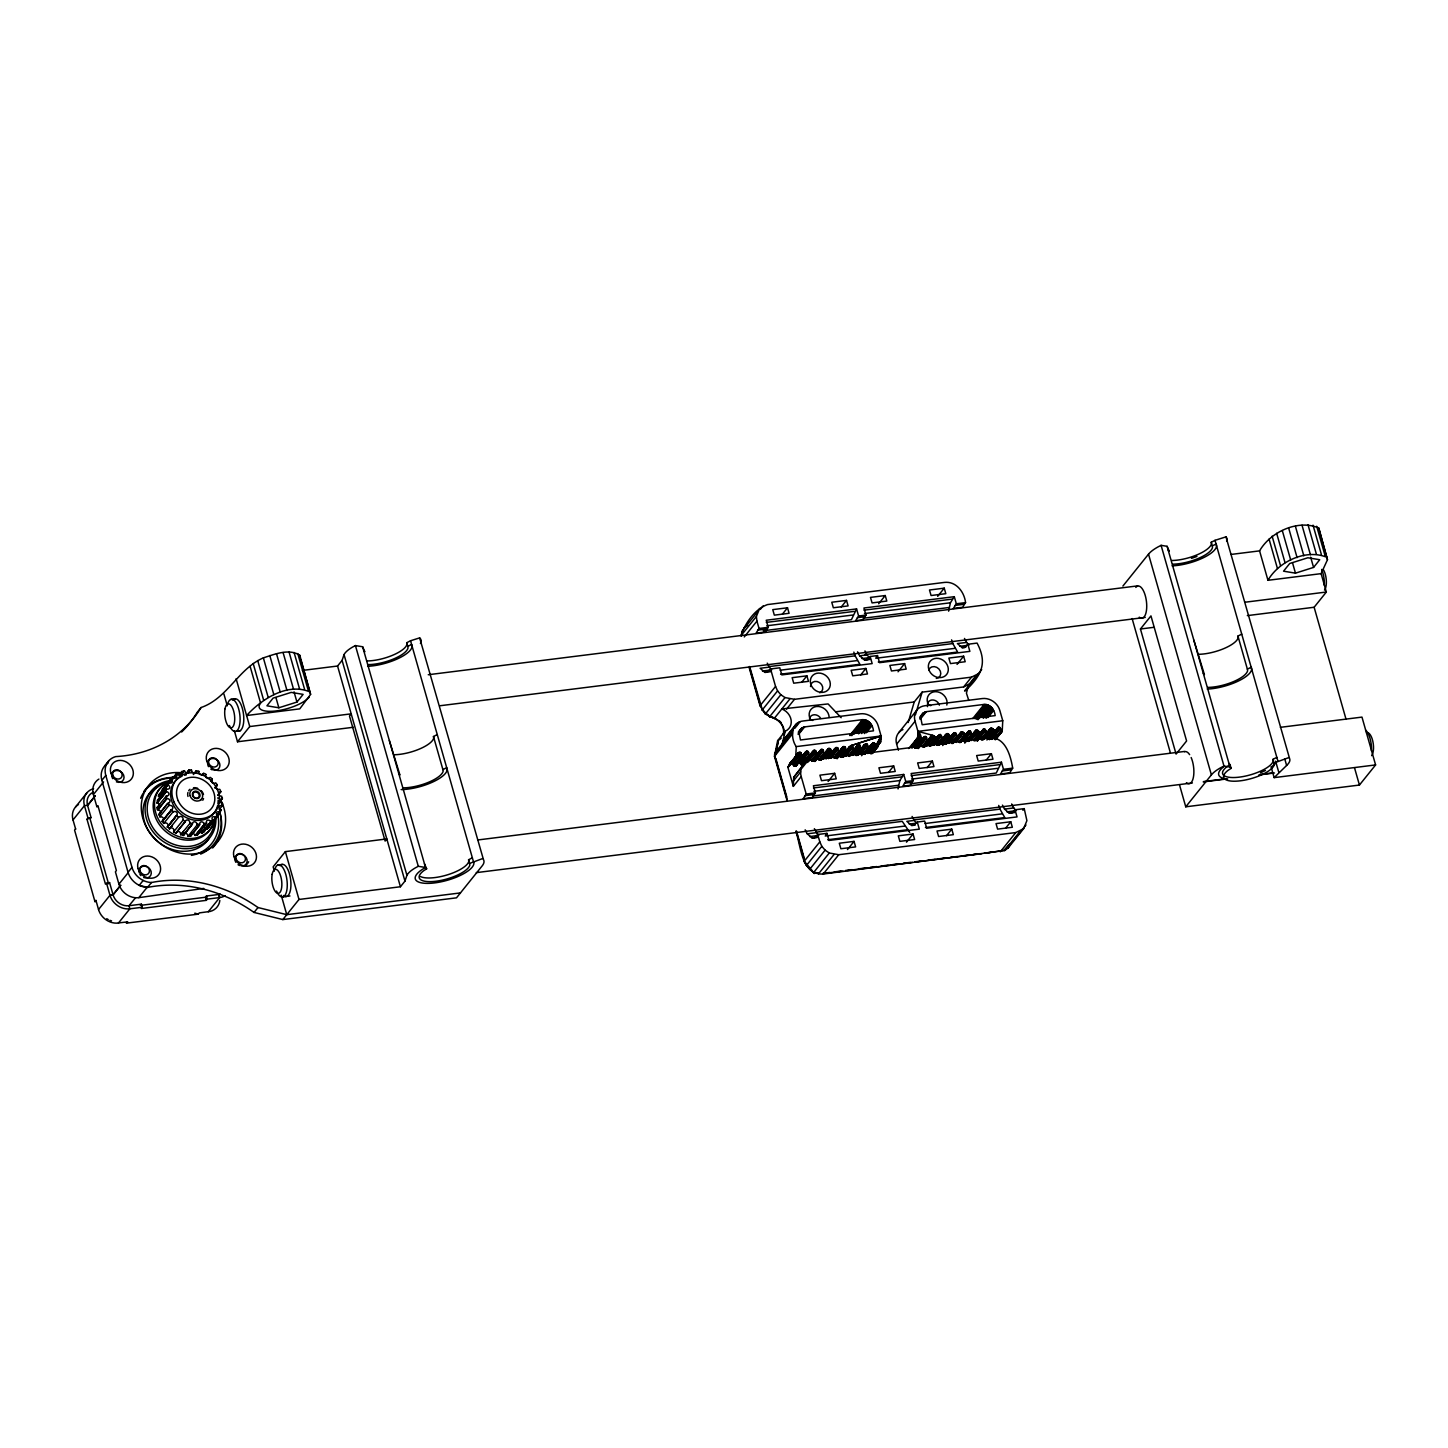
<?xml version="1.0" encoding="UTF-8"?>
<svg xmlns="http://www.w3.org/2000/svg" width="1448" height="1448" viewBox="0 0 1448 1448"><rect width="100%" height="100%" fill="white"/><g stroke="black" fill="none" stroke-linecap="round" stroke-linejoin="round"><path stroke-width="1.5" d="M171.317 779.006L167.787 784.834A4.054 3.475 38.8 0 1 169 785.721A2.244 1.919 38.8 0 1 168.077 789.124A4.054 3.475 38.8 0 1 167.154 789.069L166.411 789.051A29.937 25.612 38.8 0 0 166.122 791.296L166.52 791.567A4.054 3.475 38.8 0 1 167.697 792.074A2.244 1.919 38.8 0 1 167.769 795.73A4.054 3.475 38.8 0 1 166.9 795.911L165.959 799.386L158.103 810.066A4.054 3.475 38.8 0 1 159.027 810.246A2.244 1.919 38.8 0 1 160.674 813.124M219.209 809.631L222.322 805.776A29.937 25.612 38.8 0 0 222.594 803.531L222.214 803.26A4.054 3.475 38.8 0 1 221.019 802.771A2.244 1.919 38.8 0 1 220.965 799.097A4.054 3.475 38.8 0 1 221.834 798.934L221.743 796.237A4.054 3.475 38.8 0 1 220.512 796.038A2.244 1.919 38.8 0 1 219.463 792.382A4.054 3.475 38.8 0 1 220.223 791.984L220.82 791.622A29.937 25.612 38.8 0 0 219.861 789.377L219.408 789.305A4.054 3.475 38.8 0 1 218.214 789.413A2.244 1.919 38.8 0 1 216.241 785.993A4.054 3.475 38.8 0 1 216.838 785.395L217.291 784.888A29.937 25.612 38.8 0 0 215.788 782.879L215.354 782.916A4.054 3.475 38.8 0 1 214.286 783.332A2.244 1.919 38.8 0 1 211.535 780.381L212.204 779.024A29.937 25.612 38.8 0 0 210.286 777.359L209.888 777.522A4.054 3.475 38.8 0 1 209.001 778.21A2.244 1.919 38.8 0 1 205.67 775.947A4.054 3.475 38.8 0 1 205.815 775.096L205.906 774.39A29.937 25.612 38.8 0 0 203.679 773.214L203.353 773.485A4.054 3.475 38.8 0 1 202.72 774.39L201.996 775.151L203.353 773.485L202.666 774.336A2.244 1.919 38.8 0 1 199.01 772.961A4.054 3.475 38.8 0 1 198.937 772.074L198.828 771.35A29.937 25.612 38.8 0 0 196.439 770.734L193.344 774.571M796.255 746.607L795.712 757.25L798.337 752.815L801.034 752.67C801.631 759.44 805.341 754.77 806.391 751.295L808.274 751.566C809.161 758.698 812.563 753.612 814.029 750.245L815.785 750.824C816.382 757.576 820.093 752.924 821.143 749.449L823.025 749.72C823.912 756.851 827.315 751.784 828.781 748.399L830.537 748.978C831.134 755.729 834.844 751.078 835.894 747.602L837.777 747.874C838.664 755.005 842.066 749.919 843.532 746.553L845.27 747.114C845.885 753.883 849.596 749.231 850.646 745.756L881.072 735.982L878.194 725.864A15.186 12.996 38.8 0 0 860.438 713.81L803.079 720.995C790.735 722.19 790.337 738.462 796.255 746.607L881.072 735.982L880.764 741.829L876.891 746.679M995.645 739.566L1002.215 731.385L1002.758 720.742L999.88 710.624A15.005 12.833 38.8 0 0 982.305 698.551L924.783 705.755A15.005 12.833 38.8 0 0 915.064 721.249L917.942 731.367L917.652 737.231L910.937 747.077M222.322 805.776L221.58 805.776A4.054 3.475 38.8 0 0 220.657 805.721A2.244 1.919 38.8 0 0 219.716 809.124A4.054 3.475 38.8 0 0 220.784 809.885L219.463 812.057A4.054 3.475 38.8 0 0 218.558 811.767A2.244 1.919 38.8 0 0 216.693 814.681A4.054 3.475 38.8 0 0 217.562 815.658L215.643 817.324A4.054 3.475 38.8 0 0 214.811 816.835A2.244 1.919 38.8 0 0 212.15 819.061A4.054 3.475 38.8 0 0 212.747 820.183L210.376 821.251A4.054 3.475 38.8 0 0 209.67 820.582A2.244 1.919 38.8 0 0 206.394 821.975A4.054 3.475 38.8 0 0 206.684 823.152L204.023 823.55A4.054 3.475 38.8 0 0 203.48 822.754A2.244 1.919 38.8 0 0 199.806 823.206A4.054 3.475 38.8 0 0 199.788 824.383L197 824.075A4.054 3.475 38.8 0 0 196.675 823.188A2.244 1.919 38.8 0 0 192.856 822.681A4.054 3.475 38.8 0 0 192.512 823.767L189.797 822.772A4.054 3.475 38.8 0 0 189.706 821.867A2.244 1.919 38.8 0 0 186.014 820.437A4.054 3.475 38.8 0 0 185.38 821.36L184.385 822.482M159.696 805.921A2.244 1.919 38.8 0 0 158.502 803.531A4.054 3.475 38.8 0 0 157.615 803.115L157.271 800.472L166.411 789.051M787.26 801.287L774.463 756.381L777.63 740.688L785.25 731.204A13.159 11.258 38.8 0 0 791.133 720.109A13.159 11.258 38.8 0 0 781.848 708.977L828.093 703.927L841.179 717.719M787.133 799.423L774.97 756.707L778.318 741.213L775.838 751.44M774.97 756.707L775.35 753.485M796.436 763.874L794.843 766.191L790.59 763.295L787.839 767.06L793.341 786.373L801.215 776.562C798.862 769.159 803.948 760.797 811.785 760.001L988.785 737.828C1005.365 736.254 1010.559 755.512 1012.695 768.164L1009.709 772.816L1000.496 773.974L1003.482 769.322L1012.695 768.164M898.05 788.943L899.841 780.562L903.733 774.445L905.76 781.558L902.774 786.21L910.14 785.287L913.145 780.635L911.118 773.522L1001.455 762.209L1003.482 769.322M948.621 611.165L950.413 602.784L954.304 596.685L956.332 603.78L953.345 608.45L962.558 607.291L965.545 602.621C964.368 592.015 956.151 581.119 944.512 582.404L767.512 604.576C754.716 609.101 745.123 623.364 740.869 635.817L756.381 616.504L759.639 608.468M166.339 795.984L156.999 807.55A29.937 25.612 38.8 0 0 157.343 809.885L166.991 798.59A4.054 3.475 38.8 0 1 168.221 798.789A2.244 1.919 38.8 0 1 169.271 802.464A4.054 3.475 38.8 0 1 168.511 802.862L169.145 805.541A4.054 3.475 38.8 0 1 170.52 805.414A2.244 1.919 38.8 0 1 172.475 808.853A4.054 3.475 38.8 0 1 171.878 809.432L162.23 821.396A29.937 25.612 38.8 0 0 163.733 823.423L164.42 823.242A4.054 3.475 38.8 0 1 165.235 822.953A2.244 1.919 38.8 0 1 167.986 825.903A4.054 3.475 38.8 0 1 167.425 826.862L169.832 828.564A4.054 3.475 38.8 0 1 170.52 828.075A2.244 1.919 38.8 0 1 173.869 830.356A4.054 3.475 38.8 0 1 173.706 831.206L173.615 831.894A29.937 25.612 38.8 0 0 175.86 833.071L176.873 831.948M194.213 773.449L196.204 771.078A4.054 3.475 38.8 0 1 195.878 772.146A2.244 1.919 38.8 0 1 192.059 771.657A4.054 3.475 38.8 0 1 191.733 770.77L191.444 770.064A29.937 25.612 38.8 0 0 189.055 770.046L188.946 770.463A4.054 3.475 38.8 0 1 188.928 771.639A2.244 1.919 38.8 0 1 185.235 772.092A4.054 3.475 38.8 0 1 184.71 771.295L182.05 771.675A4.054 3.475 38.8 0 1 182.339 772.87A2.244 1.919 38.8 0 1 179.063 774.264A4.054 3.475 38.8 0 1 178.357 773.594L175.86 774.228L167.28 785.269M793.341 786.373L793.685 777.377L803.911 763.892M965.128 690.967C980.984 675.963 988.061 663.655 977.074 643.093L967.861 644.251L964.477 647.528L962.142 647.672L957.4 643.564L966.612 642.423L968.965 645.174M795.785 831.224C801.07 845.759 801.034 875.099 823.242 874.031L1004.604 850.573L1008.134 847.967L1023.627 828.654L1026.904 820.636L1024.225 808.636L1015.012 809.794L1011.627 813.07L1009.31 813.215L1004.55 809.106L1002.432 805.124M166.502 795.929L166.194 796.092M222.232 798.916L222.431 797.975L219.191 802.898M782.228 743.765L785.25 731.204M878.791 743.91L881.072 735.982L850.646 745.756L843.406 755.241L851.623 745.539L852.528 746.028C853.415 753.159 856.818 748.073 858.284 744.706L860.021 745.268C860.637 752.037 864.347 747.367 865.397 743.91L867.28 744.182C868.166 751.313 871.551 746.227 873.035 742.86L874.773 743.421C876.601 753.286 881.615 739.15 881.072 735.982L875.823 746.788L870.32 753.25M176.131 832.89L176.294 832.564A4.054 3.475 38.8 0 1 176.801 831.894A2.244 1.919 38.8 0 1 180.511 833.324A4.054 3.475 38.8 0 1 180.566 834.519L183.353 834.935A4.054 3.475 38.8 0 1 183.643 834.139A2.244 1.919 38.8 0 1 187.48 834.645A4.054 3.475 38.8 0 1 187.787 835.532L188.077 836.22A29.937 25.612 38.8 0 0 190.466 836.238L190.557 835.532A4.054 3.475 38.8 0 1 190.611 834.663A2.244 1.919 38.8 0 1 194.285 834.211A4.054 3.475 38.8 0 1 194.937 835.297L197.507 834.7M954.304 596.685L863.949 607.997L865.976 615.092L862.99 619.762L855.623 620.685L858.61 616.015L856.582 608.92L851.406 619.726L763.259 630.767M1001.455 762.209L996.278 773.033L910.34 783.784M171.443 809.939L171.588 809.649C169.778 810.916 172.457 809.993 173.362 811.912A4.054 3.475 38.8 0 1 174.448 811.495A2.244 1.919 38.8 0 1 177.181 814.446A4.054 3.475 38.8 0 1 176.801 815.188L167.335 827.007M908.186 722.516L914.231 701.972L922.123 692.144L963.608 686.949L971.481 683.058M915.462 714.733L922.123 692.144M937.109 745.268L942.467 738.715L940.132 734.444L932.729 744.344M1002.215 731.385L994.848 739.53L1001.473 731.331L1000.025 727.548L998.143 727.276L990.414 738.589L995.916 731.747L991.029 728.072L988.495 732.688L981.509 739.765L986.721 733.177L985.274 729.394L983.391 729.122L975.21 740.652M877.651 746.842L881.072 735.982L873.379 750.39M924.584 745.068L932.041 735.457L924.584 746.878L933.779 736.036C934.34 742.39 939.734 738.643 933.019 735.439L932.041 735.457C930.557 738.842 927.173 743.928 926.268 736.797L923.553 737.322L916.674 747.82M951.861 743.421L957.219 736.869L955.77 733.086L953.055 733.629L946.268 744.019L951.662 737.285L947.752 733.593L943.318 737.466M943.245 737.828L945.834 734.335L938.847 744.96M971.065 740.634L978.45 731.439L979.065 733.846L980.459 734.118L978.034 730.498L978.45 731.439L968.839 741.34L978.034 730.498L980.893 733.901L975.518 740.507L981.165 733.593L976.278 729.919C974.812 733.303 971.409 738.389 970.522 731.24L967.807 731.783L960.766 742.353L966.413 735.439L961.526 731.765L954.811 741.593M788.128 735.475L782.572 742.263L793.088 729.177M803.893 756.073L805.034 753.159L798.88 760.815M833.396 752.381L834.537 749.467L828.274 757.594M862.899 748.688L864.04 745.774L857.886 753.431M818.645 754.227L819.803 751.313L812.889 759.476M848.148 750.535L849.306 747.62L841.722 757.376M811.242 755.15L812.437 752.182L804.31 761.919L813.088 750.969M825.994 753.304L827.188 750.336L823.116 755.204M840.745 751.458L841.94 748.489L837.867 753.358M871.225 753.684L876.474 747.132L881.072 735.982L877.216 747.041L872.275 753.431M1247.325 615.617L1314.132 607.255L1326.35 592.033L1321.119 573.643L1327.472 559.724L1318.748 527.995C1298.259 519.108 1270.566 531.724 1259.579 550.874L1231.035 554.439M175.154 817.251L174.393 818.301M175.86 816.364L167.298 827.188L176.511 815.64L178.846 817.324A4.054 3.475 38.8 0 1 179.733 816.618A2.244 1.919 38.8 0 1 183.063 818.898A4.054 3.475 38.8 0 1 182.9 819.749L185.054 821.613M210.738 781.106L211.48 780.146L210.775 781.033M968.205 686.334L966.431 693.158L968.784 700.434M195.534 771.838L196.258 770.915M184.729 833.487L183.208 835.46L184.656 833.65M185.362 832.781L186.14 831.731M192.457 823.93L183.208 835.46M834.537 749.467L829.251 757.376M813.016 759.404L819.803 751.313L813.269 760.834M844.003 755.53L849.306 747.62M300.279 657.356L299.808 655.292C289.039 648.179 274.541 654.315 263.355 657.863C238.124 668.831 227.608 698.352 201.037 707.547A133.18 113.921 38.8 0 1 115.713 756.598A18.878 16.145 38.8 0 0 105.795 775.404L101.849 780.327L128.039 872.293A18.878 16.145 38.8 0 0 145.506 887.244L147.624 887.407A133.18 113.921 38.8 0 1 254.052 912.439L282.831 919.571L456.5 897.832L482.148 865.904A33.232 10.987 -15.9 0 0 483.487 859.696L419.649 637.88L410.544 640.758L406.761 642.713L406.978 644.251A26.299 8.688 -15.9 0 1 367.213 660.94M310.288 692.09C287.862 682.117 261.636 699.004 246.594 715.529L299.736 708.868L310.614 694.388L299.808 655.292M363.683 650.442L364.824 651.763L362.634 646.767L355.43 645.573L352.461 647.147A29.376 9.702 -15.9 0 0 344.045 654.605L342.09 660.397L404.969 881.108L400.426 886.755L298.994 899.461L282.831 919.571M472.356 857.795L468.591 859.75L469.858 864.981A26.299 8.688 -15.9 0 1 435.993 881.235A26.299 8.688 -15.9 0 1 423.612 870.773L426.653 868.8L425.513 867.479L418.291 866.284L415.341 867.877A29.376 9.702 -15.9 0 0 406.924 875.316L404.969 881.108M768.255 627.328L759.042 628.486L756.055 633.156L765.268 631.998L768.255 627.328L766.227 620.233L856.582 608.92M815.423 792.889L806.192 794.029L803.206 798.681L812.419 797.522L815.423 792.889L813.396 785.757L903.733 774.445M159.805 797.178A4.054 3.475 38.8 0 0 159.027 796.581L158.429 796.056A29.937 25.612 38.8 0 1 159.316 794.047L173.072 777.504A4.054 3.475 38.8 0 0 173.923 778.01A2.244 1.919 38.8 0 0 176.584 775.766A4.054 3.475 38.8 0 0 175.986 774.662L175.86 774.228M176.584 774.952L177.923 773.141L173.217 778.807M171.479 809.776L162.23 821.396M215.028 787.839L217.254 785.051L215.137 787.694M183.679 771.639L184.258 770.662L182.973 772.508M221.797 804.31L222.395 803.332M221.616 804.183L222.214 803.26L221.526 804.147M1009.473 844.274L1003.917 850.229L986.287 853.144M1008.134 847.967L1010.451 844.311M186.159 773.684L189.055 770.046L185.76 774.3M177.579 831.08L185.38 821.36L175.842 833.071M212.114 821.179L212.747 820.183L203.661 832.075A29.937 25.612 38.8 0 1 201.779 833.234L201.182 832.709A4.054 3.475 38.8 0 0 200.476 832.039A2.244 1.919 38.8 0 0 199.136 831.514M851.895 754.48L858.284 744.706L852.076 752.707M866.646 752.634L873.035 742.86L866.827 750.86M172.964 820.165L170.846 822.808M217.272 814.301L216.567 815.188L217.345 814.355M162.828 791.604A4.054 3.475 38.8 0 0 162.212 790.861L165.651 786.047M166.375 785.178L169.253 782.789A4.054 3.475 38.8 0 0 170.176 783.078A2.244 1.919 38.8 0 0 172.022 780.146A4.054 3.475 38.8 0 0 171.172 779.187L172.565 777.16L172.022 778.119M173.76 778.463L174.466 777.594M175.95 775.893L175.172 776.707L178.086 773.25M210.575 824.564L211.209 823.604M801.921 755.621L793.812 765.702L805.559 752.091L794.843 766.191M820.31 750.245L812.219 761.069M828.889 756.091L835.062 748.399L826.066 758.788L831.822 752.58M840.817 756.942L849.813 746.553L841.342 757.304M855.569 755.096L864.565 744.706L856.474 755.53M204.313 830.862L204.983 829.903L203.353 831.369M205.743 829.107L206.394 828.129M207.155 827.351L207.806 826.374M830.844 757.992L837.777 747.874L829.976 757.304L836.89 747.385L828.781 757.069L835.062 748.399M845.596 756.146L852.528 746.028L843.424 757.014L851.623 745.539M860.329 754.299L867.28 744.182L858.175 755.168L866.393 743.693L858.284 753.376M934.087 745.068L941.019 734.951L933.218 744.363M948.838 743.222L955.77 733.086L947.969 742.516M993.31 733.611L989.69 738.353L999.138 727.059L990.921 738.552L991.934 739.367L1000.025 727.548L990.921 738.552L989.69 738.353L997.31 728.091M195.19 835.587L204.476 824.184L195.933 834.718M190.792 770.988L191.444 770.064M188.077 836.22L197.29 824.763M216.349 817.704L206.702 828.998A4.054 3.475 38.8 0 0 205.616 828.292A2.244 1.919 38.8 0 0 204.783 828.075M159.497 813.667L167.914 803.206L158.755 814.591L160.42 816.925A4.054 3.475 38.8 0 1 161.325 816.871A2.244 1.919 38.8 0 1 163.28 820.31A4.054 3.475 38.8 0 1 162.683 820.889L163.081 820.22M161.343 797.649L166.339 791.495L157.054 802.898L161.271 797.577M198.159 772.273L198.828 771.35M813.921 760.707L822.138 749.231L812.69 760.526L813.921 760.707L823.025 749.72L814.934 761.539L823.55 750.788M933.091 744.29L940.132 734.444L933.381 742.516M947.843 742.444L954.884 732.597L948.132 740.67M962.594 740.598L969.635 730.751L961.544 740.435M976.169 740.399L984.387 728.905L974.938 740.2L976.169 740.399L985.274 729.394L977.183 741.213L985.798 730.48L987.138 733.285M819.803 751.313L811.839 760.996M205.236 775.332L205.906 774.39M173.615 831.894L182.81 820.437M172.384 777.142L161.905 790.572L163.371 788.852L162.592 789.667M158.665 796.364L171.588 779.893M800.255 752.055L791.821 763.494L801.45 753.612L792.834 764.327M815.007 750.209L806.572 761.648L805.341 761.449M829.758 748.363L821.324 759.802L830.935 749.919L823.568 759.096M837.433 754.263L842.573 747.277L837.559 753.521M844.51 746.516L836.075 757.956L845.686 748.073L837.071 758.788M852.166 752.417L857.325 745.43L852.311 751.675M859.261 744.67L852.039 754.48L860.021 745.268M866.936 750.553L872.076 743.584L869.578 746.697M866.791 752.634L874.013 742.824M932.512 744.453L936.223 739.656L934.195 736.978L924.584 746.878L933.019 735.439L917.942 731.367C922.919 734.914 922.014 747.367 919.028 737.883L918.267 737.285L911.027 747.077L919.028 737.883L917.942 731.367L1002.758 720.742M924.639 744.924L931.082 736.181L928.566 739.313M947.752 733.593L939.336 745.032L948.947 735.131L948.53 734.19L939.336 745.032L946.793 733.611L939.336 743.222M957.997 735.982L960.585 732.489M962.504 731.747L955.282 741.557L961.526 731.765L957.816 736.58M968.893 739.385L975.337 730.643M977.255 729.901L970.033 739.693L976.278 729.919L972.567 734.715M992.007 728.054L983.59 739.494L993.201 729.593L992.785 728.652L983.59 739.494L991.029 728.072L983.59 737.684M794.463 758.046L798.337 752.815L794.572 757.503M801.74 757.232L796.907 762.861M815.224 757.105L812.69 760.526L815.097 757.358M823.966 754.354L821.378 757.847L828.781 748.399L821.324 759.802L830.537 748.978M843.46 755.114L849.813 746.553L847.333 749.63M862.013 748.127L864.565 744.706L862.085 747.783M876.764 746.281L880.764 741.829M926.81 737.865L918.177 748.598L926.268 736.797L917.163 747.783L925.381 736.29L916.892 746.028M933.236 742.317L938.304 735.475L933.363 741.629M947.988 740.471L953.055 733.629L950.594 736.706M977.472 736.779L974.938 740.2L977.364 737.032M983.645 737.539L990.088 728.796L985.074 735.059M211.517 779.965L212.204 779.024M168.511 782.59L167.697 783.368A32.417 27.729 38.8 0 0 163.389 785.685M168.873 805.468L159.678 816.925M210.648 823.695L216.838 817.161L206.865 829.089L211.842 822.935M166.122 791.296L156.927 802.753M172.927 811.966L163.733 823.423M167.624 784.599L158.429 796.056M212.585 820.781L211.897 821.686A29.937 25.612 38.8 0 1 211.01 823.695L211.137 823.822M178.448 817.468L169.253 828.926M216.567 785.83L217.291 784.888M876.529 746.806L880.149 742.064M170.249 779.694L170.955 778.771M207.788 828.274L207.046 829.143L217.779 816.057M799.151 760.797L806.391 751.295M818.735 752.616L821.143 749.449M828.654 757.087L831.062 753.937M833.487 750.77L835.894 747.602M858.139 753.394L865.397 743.91M917.145 746.01L919.571 742.842M921.978 739.675L924.403 736.525M933.109 742.589L939.155 734.661M947.861 740.743L953.888 732.815M962.612 738.878L968.64 730.969M980.984 732.29L983.391 729.122M995.735 730.444L998.143 727.276M204.983 828.636L210.974 821.776L201.598 833.161L211.625 821.396L210.648 821.577M804.636 763.349L810.808 755.367M835.369 758.064L840.311 751.657L835.044 758.209M857.524 755.277L864.04 745.774L856.094 755.458M869.814 747.964L864.872 754.372L870.501 747.458M916.53 747.892L921.471 741.503L917.942 731.367L919.444 738.824L912.059 748.019M925.109 745.376L928.802 740.58M946.033 744.2L951.408 737.593L948.53 734.19L950.956 737.81L945.707 744.344M954.612 741.684L959.01 736.38M982.866 739.584L987.808 733.195M203.661 832.075L212.874 820.618M796.762 756.689L787.839 767.06M804.165 755.766L796.056 765.865L805.034 753.159L794.282 766.082L805.559 752.091M809.07 756.652L814.029 750.245L806.572 761.648L807.586 762.481L816.183 751.765L806.572 761.648L815.785 750.824M820.618 759.91L825.559 753.503M836.093 756.146L843.532 746.553L836.075 757.956L845.27 747.114M851.352 754.607L855.062 749.811L851.116 754.734M968.115 741.43L973.074 735.041M990.269 738.661L995.645 732.054L992.785 728.652L995.21 732.272L989.961 738.806M183.95 834.537L191.788 824.763L183.082 835.568M795.549 756.888L799.278 752.091L791.821 763.494L801.034 752.67M841.216 757.268L849.813 746.553M855.949 755.422L864.565 744.706M160.131 794.644L164.384 789.341A4.054 3.475 38.8 0 1 163.624 788.762L164.656 786.843M215.082 787.766L217.254 785.051M796.056 765.865L804.364 755.313L795.586 766.101M813.577 760.508L819.115 753.467L812.962 760.978M828.31 758.661L833.867 751.621L828.455 758.354M843.062 756.815L848.619 749.774L843.207 756.508M857.831 754.969L863.37 747.928L857.198 755.44M873.959 751.367L878.103 746.082L871.949 753.594M916.819 747.566L922.358 740.543L916.204 748.037M931.571 745.72L937.109 738.697L932.277 744.562M946.322 743.874L951.861 736.851L947.807 741.883M961.074 742.028L966.612 735.005L960.458 742.498M990.577 738.335L996.115 731.312L989.364 739.711M182.05 771.241L178.719 775.386M163.027 820.292L162.285 821.233L170.864 810.536M170.267 827.966L169.579 828.835L172.457 825.269L171.678 826.211M197.489 835.044L206.684 823.586M788.653 766.807L796.961 756.272L788.87 766.354M804.78 763.205L811.713 754.426L802.916 765.178L797.939 762.372L807.387 751.078L799.169 762.553L808.274 751.566L800.183 763.386L808.799 752.634M822.301 757.847L826.446 752.58L820.31 760.055M835.659 757.756L841.197 750.734L835.822 757.449M850.41 755.91L855.949 748.888L851.913 753.919M865.162 754.064L870.701 747.041L865.868 752.888M924.168 746.679L929.707 739.656L923.553 747.132M938.919 744.815L944.458 737.81L939.064 744.525M955.047 741.231L959.21 735.964L955.155 740.996M969.798 739.367L973.961 734.118L969.128 739.946M984.55 737.521L988.712 732.272L982.559 739.729M792.056 760.634L789.558 763.766L794.97 757.286M804.31 761.919L806.808 758.788M804.708 763.331L811.514 754.842M813.414 760.761L818.916 753.919M822.826 755.367L827.84 749.123M820.763 759.838L826.265 752.996M829.469 757.286L833.668 752.055M835.514 757.992L840.998 751.15M842.917 757.069L848.419 750.209M851.696 754.354L855.75 749.304M851.569 754.517L856.691 746.643L851.75 752.779M857.669 755.222L863.171 748.363M872.42 753.376L877.922 746.516M924.005 746.915L929.507 740.073M943.987 738.534L938.756 745.068L944.259 738.227M968.26 741.376L973.762 734.534M983.101 739.421L988.495 732.688M983.011 739.53L988.242 732.996M105.089 765.449L109.034 760.544M75.586 806.916L87.025 792.671M75.676 829.197L73.015 819.93L84.455 805.685A17.014 14.552 38.8 0 1 93.559 788.689M203.788 888.42L138.809 897.669A17.014 14.552 38.8 0 1 118.935 884.167L115.406 871.805L116.401 870.556L97.921 805.667L96.925 806.916L93.396 794.554L103.586 781.884M95.224 795.748L87.55 805.305L84.455 805.685L87.984 818.048L86.989 819.278L105.469 884.167L109.559 882.556L113.089 894.9A13.611 11.656 38.8 0 0 128.999 905.724L141.379 904.167L142.266 907.263L141.27 908.493L206.322 900.348L207.317 899.118L219.698 897.561A17.014 14.552 38.8 0 0 225.291 895.642M86.989 819.278L91.079 817.649L87.604 805.504L95.26 795.947M75.567 828.871L74.572 830.102L95.025 901.851L95.912 900.276M201.037 707.547L197.091 712.47A133.18 113.921 38.8 0 1 181.633 732M175.172 776.707L177.29 774.065M187.516 772.2L188.946 770.463L188.222 771.223M109.559 882.556L108.564 883.787L90.084 818.898M128.039 872.293L131.985 867.37L105.795 775.404M127.714 921.869L116.365 923.172A17.014 14.552 38.8 0 1 99.242 911.552L98.536 909.543L109.976 895.298L113.016 894.701L120.673 885.162M118.935 884.167L127.84 873.072M120.745 885.361L113.089 894.9L109.976 895.298L106.464 882.936M234.413 730.896L237.508 741.774L249.744 726.552L351.176 713.846L349.475 715.982L385.114 841.053L386.815 838.935L285.365 851.623L273.147 866.845L274.378 871.189M143.189 880.438L139.243 885.343L147.497 887.389L151.569 882.502A133.18 113.921 38.8 0 1 257.997 907.534L286.758 914.665L460.446 892.909M135.587 897.742L128.999 905.724L129.868 908.801L118.428 923.064M138.809 897.669L147.714 886.592M296.949 702.063L303.121 694.37L291.193 692.397L273.093 698.117L266.921 705.809L278.849 707.782L296.949 702.063L294.034 691.836M141.379 904.167L140.384 905.398L205.435 897.253L206.43 896.022L218.829 894.466A13.611 11.656 38.8 0 0 220.404 894.158M127.37 921.924L126.392 923.154L198.304 914.141L199.299 912.91L210.232 911.426A17.014 14.552 38.8 0 0 219.843 900.475M216.494 815.93L221.11 810.228M216.856 816.364L220.53 811.586L219.861 812.238M302.433 670.424L337.565 666.026L342.09 660.397M208.259 911.806L219.698 897.561L218.829 894.466M254.052 912.439L257.997 907.534M741.792 631.455L757.304 612.142M760.327 609.391L763.15 605.879M742.516 631.817L741.648 635.962M744.254 636.939L756.942 621.138L756.381 616.504M782.264 614.332L787.513 607.78L789.088 613.3L774.336 615.147L772.761 609.626L787.513 607.78M967.861 644.251L969.87 651.365L879.533 662.677L877.506 655.564L870.139 656.487L872.167 663.6L781.811 674.913L779.784 667.799L770.571 668.958L767.187 672.234L764.87 672.379L760.11 668.27L769.341 667.13L771.675 669.881L762.462 671.039M783.278 734.19A13.159 11.258 38.8 0 0 774.209 718.461L765.322 714.045L760.037 705.755L775.549 686.442L770.571 668.958M784.001 729.919A13.973 11.946 38.8 0 0 774.155 718.118L769.521 716.561L762.444 710.208L749.611 666.496M841.252 606.947L846.519 600.395L848.094 605.916L833.342 607.762L831.767 602.241L846.519 600.395M762.046 710.208L777.558 690.895L775.549 686.442M765.322 714.045L780.834 694.732L777.558 690.895M769.521 716.561L774.427 717.792M769.503 716.887L785.015 697.574L794.481 699.312L971.499 677.139L979.355 673.248M801.649 682.388L806.898 675.836L808.473 681.356L793.721 683.203L792.146 677.682L806.898 675.836M774.209 718.461L789.721 699.149M786.608 709.122L794.481 699.312M878.664 603.726L885.235 595.544L886.809 601.065L872.058 602.911L870.483 597.391L885.235 595.544M783.802 739.53L796.201 724.127M783.096 740.851L797.359 723.186M792.074 730.57L798.644 722.389M774.59 753.25L792.744 730.661M794.789 728.29L800.038 721.756M774.427 754.806L792.581 732.217M774.463 756.381L792.599 733.792M798.301 732.127L801.142 728.597L804.636 726.896L862.429 719.656C868.619 719.204 872.981 725.158 873.488 730.842L800.472 739.982L799.024 732.833L801.142 728.597M799.061 731.53L801.902 728M798.481 732.797L802.735 727.511M797.993 734.19L803.658 727.149M798.97 733.955L804.636 726.896M870.139 656.487L866.755 659.763L864.438 659.908L859.678 655.799L857.56 651.835M860.637 675.003L865.904 668.451L867.479 673.972L852.727 675.818L851.153 670.297L865.904 668.451M789.051 764.779L796.454 755.566M876.185 657.211L877.506 655.564M802.246 765.268L810.138 755.44L801.233 764.797L809.323 754.734M808.744 756.797L812.437 752.182M937.67 596.341L944.241 588.159L945.815 593.68L931.064 595.526L929.489 590.006L944.241 588.159M793.685 777.377L801.577 767.549M802.174 767.838L807.423 761.286M792.762 781.739L800.654 771.929M811.26 760.508L816.654 753.774M818.681 759.603L824.057 752.888M823.496 754.933L827.188 750.336M819.622 760.146L824.871 753.594L819.26 760.073M826.012 758.661L831.405 751.928M898.05 671.781L904.62 663.6L906.195 669.121L891.443 670.967L889.868 665.447L904.62 663.6M830.917 758.155L838.302 748.942M849.686 735.53L862.429 719.656M850.736 735.512L863.479 719.656M833.433 757.756L838.826 751.041M851.786 735.638L864.528 719.783M835.768 756.164L841.94 748.489M834.374 758.299L838.971 751.403M854.248 734.118L865.578 720.018M856.691 732.742L866.61 720.398M857.687 733.231L867.605 720.887M858.628 733.828L868.547 721.484M840.763 756.797L846.157 750.082M860.927 732.76L869.415 722.172M843.152 755.277L845.614 752.2M842.465 757.286L847.714 750.734M861.705 733.539L870.212 722.968M863.822 732.634L870.9 723.837M845.668 756.309L853.053 747.096M864.42 733.557L871.497 724.76M866.302 732.779L871.967 725.72M848.166 755.91L853.56 749.195M828.093 781.504L834.663 773.322L836.238 778.843L821.487 780.689L819.912 775.169L834.663 773.322M849.125 756.453L853.723 749.557M853.053 755.404L860.438 746.209L852.202 754.698M855.515 754.951L860.908 748.236M860.42 754.462L867.804 745.249M861.578 755.729L868.329 747.349M866.501 750.933L871.443 744.797M865.18 752.96L869.126 748.055L864.909 752.924M867.804 753.557L875.189 744.363L866.954 752.851M870.266 753.105L875.66 746.39M876.836 745.937L879.298 742.86M898.828 732.579L917.217 709.665M1015.012 809.794L1017.039 816.907L926.684 828.22L924.657 821.106L917.29 822.03L919.317 829.143L828.962 840.455L826.935 833.342L817.722 834.501L814.337 837.777L812.02 837.921L807.26 833.813L805.16 829.831M957.056 664.397L963.626 656.216L965.201 661.736L950.449 663.582L948.874 658.062L963.626 656.216M898.394 750.245L896.656 744.163L915.064 721.249M804.31 861.162L819.821 841.849L817.722 834.501M920.005 716.887L922.829 713.357L926.322 711.656L984.115 704.416C990.305 703.963 994.667 709.918 995.174 715.602L922.159 724.742L920.711 717.593L922.829 713.357M825.631 834.989L826.935 833.342M920.747 716.289L923.589 712.76M920.186 717.556L924.421 712.271M919.679 718.95L925.344 711.909M920.656 718.715L926.322 711.656M806.319 865.614L821.831 846.32L819.821 841.849M806.717 865.633C795.839 849.415 822.772 884.71 811.405 869.85M809.595 869.452L825.107 850.157L821.831 846.32M888.42 772.49L893.669 765.938L895.244 771.458L880.493 773.304L878.918 767.784L893.669 765.938M908.584 748.507L918.267 737.285M813.776 872.311L829.288 852.999L838.754 854.718L1015.772 832.564L1023.627 828.654M914.521 747.566L919.914 740.851M963.608 686.949L971.499 677.139M915.462 748.145L920.729 741.593L917.942 731.367L921.905 741.304M967.952 685.664L975.843 675.836M964.585 690.859L981.69 669.573M818.518 873.144L815.278 872.474M818.482 873.886L833.994 854.573M921.924 746.661L927.317 739.946M924.276 745.087L926.738 742.01M922.883 747.204L927.48 740.326M823.242 874.031L838.754 854.718M926.81 746.173L934.195 736.978L935.48 739.747L929.851 746.227M929.272 745.72L934.666 739.005M930.213 746.299L937.797 736.525M847.478 849.56L854.049 841.379L855.623 846.899L840.872 848.745L839.297 843.225L854.049 841.379M934.159 745.213L941.562 736.018C944.168 740.417 941.852 740.779 938.304 745.286M936.675 744.815L942.069 738.1M939.028 743.222L945.182 735.566M937.616 745.358L942.883 738.824L937.254 745.304M941.562 744.326L948.947 735.131L950.956 737.81L949.562 737.539L948.947 735.131L950.232 737.901L946.286 742.806M942.666 745.557L949.417 737.159M947.625 740.815L952.549 734.679M927.136 767.639L932.385 761.087L933.96 766.607L919.209 768.454L917.634 762.933L932.385 761.087M948.911 743.367L956.314 734.172C958.92 738.571 956.567 738.951 953.055 743.439M956.82 736.254L951.427 742.969L956.983 736.634M957.472 736.779L959.934 733.72M952.368 743.512L957.635 736.978L952.006 743.457M972.785 718.516L984.115 704.416M973.834 718.516L985.165 704.416M974.884 718.642L986.215 704.543M956.314 742.48L963.282 732.344L955.39 741.629M975.934 718.878L987.265 704.778M964.169 735.312L958.775 742.028L964.314 735.693L963.698 733.285L955.463 741.774M976.966 719.258L988.296 705.158M962.377 738.969L967.3 732.833L961.87 739.313M959.716 742.589L965.707 735.964L963.282 732.344L966.142 735.747M977.961 719.746L989.292 705.647M981.744 716.814L990.233 706.244M982.613 717.52L991.102 706.932M971.065 732.326L963.662 741.521L970.522 731.24L962.721 740.67M983.391 718.299L991.898 707.728M964.82 742.806L971.572 734.408M985.509 717.394L992.586 708.597M970.993 736.471L974.685 731.874L970.631 736.724M968.44 740.037L972.386 735.131L968.151 739.982M986.106 718.317L993.183 709.52M987.989 717.538L993.654 710.479M980.459 734.118L978.45 731.439L979.319 734.1L973.653 740.399L978.92 733.466M975.156 739.168L978.848 734.552M974.468 740.743L979.735 734.208L978.45 731.439M986.721 733.177L981.056 739.476L986.323 732.561M981.871 739.819L989.437 730.027L985.364 734.878M917.29 822.03L913.905 825.306L911.588 825.451L906.828 821.342L914.213 820.419L916.548 823.17L909.181 824.093M985.817 738.788L993.201 729.593L995.21 732.272L993.817 732L993.201 729.593L994.486 732.362L989.219 738.896M986.921 740.019L993.672 731.62M989.907 737.322L993.6 732.706M989.418 738.335L991.88 735.276M906.484 842.175L913.054 833.994L914.629 839.514L899.878 841.36L898.303 835.84L913.054 833.994M991.934 739.367L1000.55 728.634L1001.889 731.421L995.319 739.602M1001.473 731.331L994.396 739.204L1001.075 730.715M1122.888 586.078L1148.517 554.168A33.232 10.987 -15.9 0 1 1157.966 546.946L1161.097 545.335L1167.106 546.312L1169.314 551.326L1168.156 550.005M986.124 760.236L991.391 753.702L992.966 759.223L978.215 761.069L976.64 755.548L991.391 753.702M946.521 835.695L951.77 829.143L953.345 834.663L938.594 836.51L937.019 830.989L951.77 829.143M1140.445 628.993L1150.961 615.907L1186.6 740.978L1176.084 754.064L1140.445 628.993L1153.803 627.328M1005.509 828.292L1010.776 821.758L1012.351 827.261L997.6 829.125L996.025 823.604L1010.776 821.758M1022.903 810.283L1024.225 808.636M1000.26 851.858L1015.772 832.564M1004.604 850.573L1020.116 831.261M1013.274 840.799L1025.962 824.998M1259.579 550.874L1267.959 580.304C1278.964 561.154 1306.639 548.539 1327.128 557.426M1313.571 567.417L1319.743 559.724L1307.834 557.77L1289.734 563.489L1283.543 571.182L1295.471 573.155L1313.571 567.417L1310.657 557.209M1179.595 785.16L1185.749 806.808L1211.397 774.879A33.232 10.987 -15.9 0 1 1220.827 767.657L1223.976 766.046L1229.986 767.042L1231.126 768.363L1228.085 770.318A26.299 8.688 -15.9 0 0 1240.465 780.798A26.299 8.688 -15.9 0 0 1274.331 764.526L1273.063 759.313L1276.828 757.358M1271.054 766.77L1274.15 777.63L1286.62 765.467A29.376 9.702 -15.9 0 0 1289.625 758.68L1225.967 536.864L1215.017 540.321L1211.234 542.276L1211.451 543.814A26.299 8.688 -15.9 0 1 1171.685 560.503M1185.749 806.808L1359.437 785.051L1375.6 764.924L1361.971 717.104L1280.376 727.33M183.498 831.369L180.638 834.863L189.905 823.496M204.44 829.65L201.435 833.034L205.073 828.709M811.713 760.978L817.07 754.426M819.115 760.055L824.238 753.25M864.709 752.87L868.71 747.964L863.062 754.263M870.701 753.575L876.058 747.041L870.393 753.322M914.955 748.037L920.313 741.503L917.942 731.367M929.707 746.191L935.064 739.638L934.195 736.978M944.458 744.344L949.816 737.792L948.947 735.131M963.698 733.285L964.567 735.946L959.21 742.498L964.983 736.055L963.698 733.285L965.707 735.964M967.952 739.946L971.97 735.023L966.305 741.322M979.319 734.1L973.961 740.652L979.735 734.208M988.712 738.806L994.07 732.254L993.201 729.593M954.522 740.2L958.576 735.331M798.264 761.25L803.694 754.77M918.973 743.24L923.046 738.371M975.264 739.077L982.052 730.987M801.233 764.797L809.486 755.096M862.99 754.173L868.474 747.711M866.899 752.725L874.773 743.421M980.984 739.403L986.486 732.941M914.575 747.693L920.077 741.249M929.326 745.847L934.829 739.403M936.729 744.942L942.232 738.48M944.078 744L949.562 737.539M964.857 742.86L971.735 734.788M973.563 740.308L979.065 733.846M988.314 738.462L993.817 732M994.36 739.168L1001.238 731.095M158.049 799.567L157.633 800.454A4.054 3.475 38.8 0 0 158.556 800.581M166.339 791.495L157.054 802.898M870.845 753.612L876.474 747.132M915.1 748.073L920.729 741.593M945.996 742.752L950.232 737.901M988.839 738.842L994.486 732.362M951.571 743.186L957.219 736.869M936.802 745.032L942.467 738.715M793.812 765.702L802.319 756.272M840.908 757.014L846.573 750.734M855.641 755.168L861.307 748.888M914.647 747.783L920.313 741.503M929.399 745.937L935.064 739.638M944.15 744.091L949.816 737.792M958.902 742.245L964.983 736.055M988.405 738.552L994.07 732.254M210.793 821.704L204.349 829.577M210.412 824.69L211.336 823.858M163.461 788.653L164.239 787.821M158.755 814.591L159.027 814.409A4.054 3.475 38.8 0 0 160.058 813.921M911.19 747.313L919.444 738.824M167.95 784.961L164.384 789.341M156.999 807.55L157.687 807.369A4.054 3.475 38.8 0 0 158.556 807.188M744.127 627.78L747.639 625.174M1228.936 763.349L1230.076 764.689L1227.035 766.644A26.299 8.688 -15.9 0 0 1239.416 777.124A26.299 8.688 -15.9 0 0 1273.281 760.852L1273.063 759.313M368.263 664.614A26.299 8.688 -15.9 0 0 408.028 647.944L407.811 646.387L411.594 644.451A30.39 10.046 -15.9 0 1 399.431 657.917A30.39 10.046 -15.9 0 1 367.629 666.297M393.947 754.752A26.299 8.688 -15.9 0 0 433.712 738.064L433.477 736.507L437.26 734.57M403.377 787.857A26.299 8.688 -15.9 0 0 443.142 771.169L442.907 769.63L446.69 767.675A30.39 10.046 -15.9 0 1 433.748 781.54A30.39 10.046 -15.9 0 1 401.132 789.576M469.641 863.424L482.528 858.592M1172.735 564.177A26.299 8.688 -15.9 0 0 1212.501 547.489L1212.284 545.95L1216.067 543.995A30.39 10.046 -15.9 0 1 1203.903 557.48A30.39 10.046 -15.9 0 1 1172.102 565.86M1198.419 654.297A26.299 8.688 -15.9 0 0 1238.185 637.627L1237.95 636.07L1241.732 634.134M1207.849 687.402A26.299 8.688 -15.9 0 0 1247.615 670.732L1247.38 669.175L1251.163 667.238A30.39 10.046 -15.9 0 1 1239.017 680.705A30.39 10.046 -15.9 0 1 1207.216 689.085M1274.113 762.987L1288.829 757.576M766.3 622.405L854.447 611.364M864.022 610.169L952.15 599.128M766.752 625.789L852.691 615.038M864.474 613.554L950.413 602.784M858.61 616.015L865.976 615.092M956.332 603.78L965.545 602.621M757.72 630.133L766.951 628.975M857.288 617.663L864.673 616.739M955.01 605.427L964.223 604.269M863.189 618.26L949.128 607.49M230.703 699.456L235.191 698.895M428.246 674.732L1137.621 585.879M1267.959 580.304L1321.119 573.643M1244.755 602.259L1326.35 592.033M236.078 731.276L240.567 730.715M440.355 705.701L1145.241 617.409M769.178 666.587L855.116 655.817L859.895 664.27L780.562 674.207M864.691 654.623L952.838 643.582L957.617 652.034L878.284 661.971M859.678 655.799L867.044 654.876L869.397 657.645L862.013 658.569M959.734 646.333L967.119 645.41M780.255 670.207L857.379 660.559M875.769 658.261L955.101 648.324M764.87 672.379L770.39 671.691M864.438 659.908L869.958 659.22M962.142 647.672L965.834 647.22M866.755 659.763L870.447 659.311M237.508 741.774L353.312 727.276M835.876 711.783L914.231 701.972M87.984 818.048L91.079 817.649M813.45 787.947L901.597 776.906M911.172 775.694L999.319 764.671M813.903 791.332L899.841 780.562M911.625 779.096L997.563 768.327M905.76 781.558L913.145 780.635M804.889 795.676L814.102 794.518M904.439 783.205L911.824 782.282M1002.161 770.97L1011.392 769.811M812.618 796.02L898.556 785.269M277.853 864.999L282.342 864.438M477.641 839.985L1184.772 751.422M142.266 907.263L129.868 908.801A17.014 14.552 38.8 0 1 109.976 895.298M283.229 896.819L289.962 895.968M476.283 872.637L1192.392 782.952M1203.614 781.558L1226.076 778.734M1259.742 774.517L1273.208 772.834M1203.216 781.902L1227.705 778.843M1258.873 774.933L1274.457 772.979M816.328 832.129L902.267 821.36L909.706 832.329M914.05 819.876L999.989 809.124L1004.767 817.577L925.435 827.514M807.26 833.813L816.491 832.654L818.826 835.424L809.613 836.564M1004.55 809.106L1013.763 807.948L1016.116 810.699L1006.885 811.857M1274.15 777.63L1375.6 764.924M825.197 836.021L904.529 826.102M925.127 823.514L1002.251 813.848M812.02 837.921L817.559 837.234M911.588 825.451L915.281 824.998M1009.31 813.215L1014.831 812.527M814.337 837.777L818.029 837.306M827.713 839.75L907.045 829.813M823.097 873.289L829.813 872.456M834.301 871.895L841.016 871.044M845.487 870.483L852.202 869.651M858.917 868.8L865.651 867.967M870.121 867.406L876.836 866.556M881.307 865.995L888.04 865.162M892.511 864.601L899.226 863.75M903.715 863.189L910.43 862.356M914.901 861.795L921.616 860.945M928.331 860.112L935.046 859.279M939.535 858.718L946.25 857.868M950.721 857.307L957.436 856.474M961.925 855.913L968.64 855.062M973.11 854.501L979.844 853.668M984.314 853.107L991.029 852.257M822.844 873.615L842.989 871.099M847.46 870.538L912.403 862.411M916.874 861.85L981.816 853.705M184.421 770.77L183.498 770.825L184.53 770.915M197.163 824.618L198.086 824.799L197.073 824.455M194.792 913.181L198.304 914.141M189.797 823.333L190.702 823.713L189.76 823.152M780.834 694.732L785.015 697.574M765.793 713.52L769.775 716.235M825.107 850.157L829.288 852.999M176.511 815.821L176.565 815.477M1193.822 640.125L1204.41 674.569L1203.252 673.23M419.649 637.88L420.608 638.984A33.232 10.987 -15.9 0 1 420.427 643.473M389.349 740.562L399.938 775.006L398.779 773.684M424.463 863.804L426.653 868.8M762.698 709.882L764.761 712.307M808.002 866.519L810.066 868.945M936.639 739.457L933.779 736.036L936.223 739.656M1225.967 536.864L1226.764 537.968A29.376 9.702 -15.9 0 1 1226.583 541.1M964.495 638.441L966.612 642.423M1011.663 803.966L1013.763 807.948M864.945 650.912L867.044 654.876M912.095 816.437L914.213 820.419M767.223 663.148L769.341 667.13M814.373 828.672L816.491 832.654M218.63 894.502L219.698 897.561M951.571 639.871L952.838 643.582M998.722 805.414L999.989 809.124M853.849 652.107L855.116 655.817M1327.472 559.724L1318.748 527.995M1316.685 526.258L1325.065 555.67M1313.028 525.171L1321.409 554.602M1308.015 524.828L1316.413 554.258M1302.024 525.244L1310.404 554.674M1295.435 526.402L1303.834 555.833M1314.132 607.255L1346.079 719.385M1288.72 528.212L1297.1 557.643M1354.477 767.657L1359.437 785.051M1292.557 562.928L1295.471 573.155M1282.295 530.547L1290.693 559.978M1276.647 533.28L1285.028 562.693M1272.122 536.176L1280.503 565.607M1269.063 539.072L1277.444 568.503M1284.774 758.969L1286.62 765.467M1215.017 540.321L1277.878 761.033M1275.598 761.177L1278.693 771.983M1211.234 542.276L1212.284 545.95M1237.95 636.07L1247.38 669.175M1230.076 764.689L1231.126 768.363M1167.106 546.312L1229.986 767.042M1161.097 545.335L1223.976 766.046M1148.517 554.168L1211.397 774.879M1132.119 618.549L1170.346 752.707M756.942 621.138L759.042 628.486M801.215 776.562L806.192 794.029M775.838 758.517L786.789 796.961M796.509 831.116L804.418 858.881M749.358 666.822L760.49 705.918M796.255 831.442L804.165 859.207M749.231 667.836L760.037 705.755M410.544 640.758L473.406 861.488A30.39 10.046 -15.9 0 1 434.672 882.9A30.39 10.046 -15.9 0 1 425.513 867.479L362.634 646.767M406.761 642.713L407.811 646.387M433.477 736.507L442.907 769.63M355.43 645.573L418.291 866.284M344.045 654.605L406.924 875.316M337.565 666.026L400.426 886.755M300.768 659.763L310.614 694.388M297.745 653.555L308.225 690.334M294.089 652.469L304.569 689.248M289.093 652.125L299.555 688.904M283.084 652.541L293.564 689.32M276.496 653.7L286.976 690.479M269.781 655.51L280.26 692.289M275.935 697.556L278.849 707.782M263.355 657.863L273.835 694.642M257.708 660.578L268.188 697.357M253.183 663.474L263.663 700.271M250.124 666.37L260.604 703.167A26.716 8.833 -15.9 0 0 276.242 710.914A26.716 8.833 -15.9 0 0 309.202 697.067M236.114 678.732L249.744 726.552M285.365 851.623L298.994 899.461M223.897 693.954L226.992 704.814M281.202 895.099L286.758 914.665M206.43 896.022L207.317 899.118M205.435 897.253L206.322 900.348M96.002 900.602L98.536 909.543M73.015 819.93L72.563 817.903A17.014 14.552 38.8 0 1 78.5 804.473M87.604 805.504L87.55 805.305A13.611 11.656 38.8 0 1 93.342 792.201M468.591 859.75L468.808 861.289A26.299 8.688 -15.9 0 1 448.066 874.646A26.299 8.688 -15.9 0 1 420.517 876.565M781.214 738.082A13.159 11.258 38.8 0 1 777.63 740.688M896.656 744.163A15.005 12.833 38.8 0 1 902.937 729.593M810.5 686.515A6.48 5.539 38.8 0 1 819.622 682.623A6.48 5.539 38.8 0 1 819.785 692.814M928.693 670.243A6.48 5.539 38.8 0 1 938.919 668.958A6.48 5.539 38.8 0 1 936.313 678.424M927.571 706.642A6.48 5.539 38.8 0 1 927.335 705.086M927.516 703.601A6.48 5.539 38.8 0 1 933.363 700.018A6.48 5.539 38.8 0 1 939.372 705.158M927.589 705.248A6.48 5.539 38.8 0 1 930.756 705.665M809.523 718.371A6.48 5.539 38.8 0 1 814.572 714.751A6.48 5.539 38.8 0 1 820.726 718.443M809.577 720.036A6.48 5.539 38.8 0 1 812.744 720.452M928.584 704.959A10.534 9.014 38.8 0 1 935.698 691.673A10.534 9.014 38.8 0 1 946.811 705.049M810.554 719.746A10.57 9.05 38.8 0 1 816.401 706.497A10.57 9.05 38.8 0 1 829.143 717.412M784.128 732.416A13.973 11.946 38.8 0 1 783.766 734.806M779.06 720.561A13.973 11.946 38.8 0 1 780.979 722.498M213.309 757.756A5.104 4.362 38.8 0 1 217.779 764.924A5.104 4.362 38.8 0 1 209.725 764.888A5.104 4.362 38.8 0 1 212.06 757.756M215.915 819.115A37.449 32.037 38.8 0 1 184.113 848.655A37.449 32.037 38.8 0 1 145.705 815.731A37.449 32.037 38.8 0 1 170.81 780.454M209.345 838.066A37.449 32.037 38.8 0 1 154.592 838.609A37.449 32.037 38.8 0 1 158.303 786.228M214.811 818.283A35.748 30.571 38.8 0 1 185.181 846.519A35.748 30.571 38.8 0 1 148.094 816.473A35.748 30.571 38.8 0 1 169.651 781.721M247.029 864.347A13.611 11.656 38.8 0 1 244.676 866.302M248.658 861.777A13.611 11.656 38.8 0 1 247.934 863.117M111.55 920.856A13.611 11.656 38.8 0 1 109.885 920.331M108.274 919.589A13.611 11.656 38.8 0 1 106.754 918.684M201.363 799.296A6.806 5.828 38.8 0 1 200.349 800.436M187.987 796.454A8.507 7.276 38.8 0 1 187.932 792.454M188.692 790.699A8.507 7.276 38.8 0 1 189.96 789.269M193.525 787.748A8.507 7.276 38.8 0 1 197.706 788.309M201.344 790.771A8.507 7.276 38.8 0 1 203.48 794.518M203.535 798.5A8.507 7.276 38.8 0 1 202.756 800.255M219.589 811.224A44.598 38.155 38.8 0 1 200.657 854.085M217.653 814.21A42.553 36.399 38.8 0 1 191.407 855.37M140.619 798.264A42.553 36.399 38.8 0 1 143.262 793.16M144.329 791.585A42.553 36.399 38.8 0 1 171.516 778.119M93.396 794.554A17.014 14.552 38.8 0 1 98.898 779.078M217.58 805.703A25.123 21.485 38.8 0 1 180.511 813.848A25.123 21.485 38.8 0 1 182.068 776.164M184.566 775.277A25.123 21.485 38.8 0 1 186.303 774.861M217.906 797.721A25.123 21.485 38.8 0 1 218.014 798.626M218.123 800.436A25.123 21.485 38.8 0 1 217.906 803.984M215.517 817.468A32.417 27.729 38.8 0 1 167.081 829.903A32.417 27.729 38.8 0 1 171.787 780.544M213.309 822.971A32.417 27.729 38.8 0 1 169.85 834.555A32.417 27.729 38.8 0 1 159.733 788.87M160.402 788.183A32.417 27.729 38.8 0 1 161.108 787.513M161.832 786.879A32.417 27.729 38.8 0 1 162.592 786.264M169.507 782.499A32.417 27.729 38.8 0 1 170.466 782.173M214.213 819.115A32.417 27.729 38.8 0 1 213.58 822.03M232.893 700.199A16.218 6.462 82.9 0 1 243.246 712.398A16.218 6.462 82.9 0 1 238.087 730.932M280.043 865.741A16.218 6.462 82.9 0 1 290.686 880.022A16.218 6.462 82.9 0 1 283.482 895.479M101.849 780.327A18.878 16.145 38.8 0 1 108.129 763.06M151.569 882.502A18.878 16.145 38.8 0 1 131.985 867.37M220.693 799.911A44.58 38.137 38.8 0 1 197.073 853.451A44.58 38.137 38.8 0 1 141.886 814.138A44.58 38.137 38.8 0 1 182.792 772.906M143.768 791.567A44.58 38.137 38.8 0 1 174.448 777.467M220.042 813.143A44.58 38.137 38.8 0 1 212.639 847.985M207.661 763.585A6.48 5.539 38.8 0 1 213.707 758.517A6.48 5.539 38.8 0 1 219.933 765.214A6.48 5.539 38.8 0 1 213.888 770.282M212.295 769.865A6.48 5.539 38.8 0 1 210.811 769.087M208.53 766.644A6.48 5.539 38.8 0 1 207.897 765.141M112.654 778.644A6.48 5.539 38.8 0 1 116.238 770.517A6.48 5.539 38.8 0 1 124.057 777.214A6.48 5.539 38.8 0 1 116.419 781.866M139.261 872.782A6.48 5.539 38.8 0 1 144.528 866.121A6.48 5.539 38.8 0 1 151.28 873.361A6.48 5.539 38.8 0 1 143.66 877.524M140.89 875.624A6.48 5.539 38.8 0 1 139.895 874.284M235.771 862.284A6.48 5.539 38.8 0 1 238.848 854.248A6.48 5.539 38.8 0 1 247.065 859.822A6.48 5.539 38.8 0 1 241.128 865.922M239.535 865.506A6.48 5.539 38.8 0 1 238.051 864.728M227.137 705.9A16.218 6.462 82.9 0 1 236.386 703.221A16.218 6.462 82.9 0 1 239.119 726.968A16.218 6.462 82.9 0 1 229.399 725.502M1365.555 730.082A16.218 6.462 82.9 0 1 1371.491 750.897M275.138 868.384A16.218 6.462 82.9 0 1 284.532 870.773A16.218 6.462 82.9 0 1 285.962 893.434A16.218 6.462 82.9 0 1 276.55 891.045M1321.644 569.444A16.218 6.462 82.9 0 1 1324.341 585.354M1323.182 569.372A12.127 4.833 82.9 0 1 1324.486 590.132M1366.478 732.76A12.127 4.833 82.9 0 1 1372.813 741.231A12.127 4.833 82.9 0 1 1371.636 755.657M1191.161 757.539A16.218 6.462 82.9 0 1 1193.424 777.142A16.218 6.462 82.9 0 1 1186.401 782.716M1184.482 751.765A16.218 6.462 82.9 0 1 1189.622 754.643M1135.811 587.417A16.218 6.462 82.9 0 1 1146.472 601.716A16.218 6.462 82.9 0 1 1139.25 617.174M1275.616 763.042A30.39 10.046 -15.9 0 1 1272.122 766.336M1265.48 770.427A30.39 10.046 -15.9 0 1 1260.538 772.725M1225.587 778.861A30.39 10.046 -15.9 0 1 1223.795 766.662M1196.953 556.394A30.39 10.046 -15.9 0 1 1191.414 558.367M212.204 779.187L211.933 779.639A4.054 3.475 38.8 0 0 211.535 780.381L212.204 779.187M220.784 809.885L219.39 811.658L220.784 809.885M191.245 835.261L190.466 836.238L199.661 824.781L191.19 835.333M209.779 825.36L208.422 827.188L209.779 825.36M217.96 795.205L220.82 791.622L217.906 795.278M201.037 830.229L198.901 832.871A45.015 17.955 82.9 0 0 201.037 830.229M205.218 824.003L204.313 824.075L205.218 824.003M928.711 669.157A10.57 9.05 38.8 0 0 945.508 675.655A10.57 9.05 38.8 0 0 940.766 659.039A10.57 9.05 38.8 0 0 928.711 669.157M810.699 683.945A10.57 9.05 38.8 0 0 827.496 690.443A10.57 9.05 38.8 0 0 822.772 673.827A10.57 9.05 38.8 0 0 810.699 683.945M139.985 870.791A5.104 4.362 38.8 0 0 148.112 873.94A5.104 4.362 38.8 0 0 145.814 865.904A5.104 4.362 38.8 0 0 139.985 870.791M236.024 858.773A5.104 4.362 38.8 0 0 244.133 861.904A5.104 4.362 38.8 0 0 241.852 853.886A5.104 4.362 38.8 0 0 236.024 858.773M112.709 775.006A5.104 4.362 38.8 0 0 120.818 778.137A5.104 4.362 38.8 0 0 118.537 770.119A5.104 4.362 38.8 0 0 112.709 775.006M190.032 795.64A6.806 5.828 38.8 0 0 200.856 799.821A6.806 5.828 38.8 0 0 197.797 789.124A6.806 5.828 38.8 0 0 190.032 795.64M192.512 795.332A4.091 3.493 38.8 0 0 199.01 797.83A4.091 3.493 38.8 0 0 197.181 791.423A4.091 3.493 38.8 0 0 192.512 795.332M192.928 795.495A3.403 2.914 38.8 0 0 198.34 797.595A3.403 2.914 38.8 0 0 196.819 792.237A3.403 2.914 38.8 0 0 192.928 795.495M174.122 802.192A25.123 21.485 38.8 0 0 215.137 811.694A25.123 21.485 38.8 0 0 197.779 773.449A25.123 21.485 38.8 0 0 174.122 802.192M178.195 800.744A20.272 17.34 38.8 0 0 211.227 808.762A20.272 17.34 38.8 0 0 197.598 777.829A20.272 17.34 38.8 0 0 178.195 800.744M206.684 760.87A12.163 10.408 38.8 0 0 225.997 768.345A12.163 10.408 38.8 0 0 220.548 749.231A12.163 10.408 38.8 0 0 206.684 760.87M233.924 856.51A12.163 10.408 38.8 0 0 253.237 864.004A12.163 10.408 38.8 0 0 247.789 844.89A12.163 10.408 38.8 0 0 233.924 856.51M138.049 868.529A12.163 10.408 38.8 0 0 157.361 876.004A12.163 10.408 38.8 0 0 151.913 856.89A12.163 10.408 38.8 0 0 138.049 868.529M110.808 772.888A12.163 10.408 38.8 0 0 130.121 780.363A12.163 10.408 38.8 0 0 124.673 761.25A12.163 10.408 38.8 0 0 110.808 772.888M225.019 708.76A12.127 4.833 82.9 0 0 230.449 727.819A12.127 4.833 82.9 0 0 233.635 710.932A12.127 4.833 82.9 0 0 225.019 708.76M272.17 874.284A12.127 4.833 82.9 0 0 277.6 893.344A12.127 4.833 82.9 0 0 280.785 876.474A12.127 4.833 82.9 0 0 272.17 874.284"/></g></svg>
